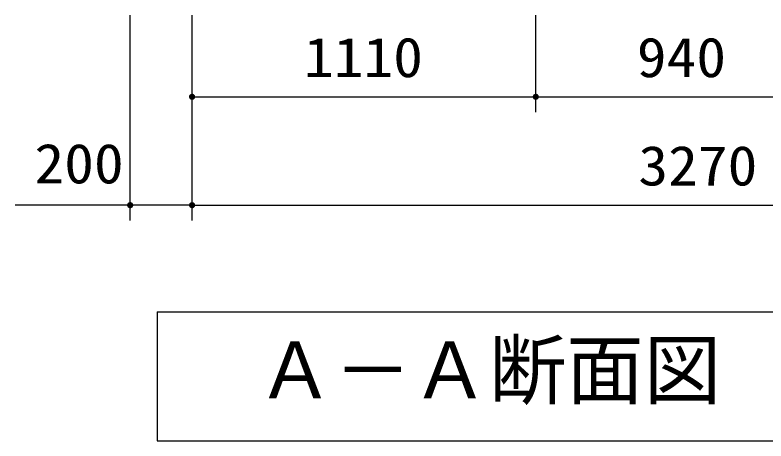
# Model space of a CAD drawing. Units: millimetres, scale not verified. Extents: x -14850 to 14850, y -10500 to 10500.
# Drawn here: x -10876 to -8451, y -6936 to -5560 of the extents above; entities that cross this region are included whole.
import ezdxf
from ezdxf.enums import TextEntityAlignment as Align

# ---------------------------------------------------------------- set-up
doc = ezdxf.new("R2010")
doc.units = ezdxf.units.MM
doc.header["$LTSCALE"] = 50
doc.layers.add('0-2_水管', color=3, linetype='Continuous', lineweight=25)
doc.layers.add('0-3_製作', color=5, linetype='Continuous', lineweight=25)
doc.styles.add('ＭＳ ゴシック', font='')
doc.styles.get('ＭＳ ゴシック').set_extended_font_data('MS Gothic')

msp = doc.modelspace()

# ---------------------------------------------------------------- linework, layer by layer
at = {"layer": '0-2_水管'}
for p, q in [((-10417.03, -6519.44), (-10417.03, -6936.1)), ((-10417.03, -6936.1), (-7083.7, -6936.1))]:
    msp.add_line(p, q, dxfattribs=at)
msp.add_lwpolyline([(-10417.03, -6519.44), (-7083.7, -6519.44), (-7083.7, -6936.1)], dxfattribs=at)
at = {"layer": '0-3_製作', "color": 2}
for p, q in [((-10504.5, -6224.36), (-10504.5, -5560.12)), ((-10304.5, -6224.36), (-10304.5, -5560.12)), ((-9194.5, -5874.36), (-9194.5, -5560.12)), ((-10304.5, -5824.36), (-9194.5, -5824.36)), ((-9194.5, -5824.36), (-8254.5, -5824.36)), ((-10504.5, -6174.36), (-10876.37, -6174.36)), ((-10304.5, -6174.36), (-10504.5, -6174.36)), ((-10304.5, -6174.36), (-7034.5, -6174.36))]:
    msp.add_line(p, q, dxfattribs=at)
at = {"layer": '0-3_製作'}
for points in [[(-10313.55, -5820.11), (-10304.5, -5824.36), (-10314.01, -5821.27)], [(-10312.94, -5819.01), (-10304.5, -5824.36), (-10313.55, -5820.11)], [(-10312.2, -5817.99), (-10304.5, -5824.36), (-10312.94, -5819.01)], [(-10311.34, -5817.08), (-10304.5, -5824.36), (-10312.2, -5817.99)], [(-10310.38, -5816.27), (-10304.5, -5824.36), (-10311.34, -5817.08)], [(-10309.31, -5815.6), (-10304.5, -5824.36), (-10310.38, -5816.27)], [(-10309.31, -5815.6), (-10304.5, -5814.36), (-10304.5, -5824.36)], [(-10308.18, -5815.07), (-10304.5, -5814.36), (-10309.31, -5815.6)], [(-10306.98, -5814.68), (-10304.5, -5814.36), (-10308.18, -5815.07)], [(-10305.75, -5814.44), (-10304.5, -5814.36), (-10306.98, -5814.68)], [(-10304.5, -5814.36), (-10294.5, -5824.36), (-10304.5, -5824.36)], [(-10303.87, -5814.38), (-10294.5, -5824.36), (-10304.5, -5814.36)], [(-10302.62, -5814.54), (-10294.5, -5824.36), (-10303.87, -5814.38)], [(-10301.41, -5814.85), (-10294.5, -5824.36), (-10302.62, -5814.54)], [(-10300.24, -5815.32), (-10294.5, -5824.36), (-10301.41, -5814.85)], [(-10299.14, -5815.92), (-10294.5, -5824.36), (-10300.24, -5815.32)], [(-10299.14, -5815.92), (-10294.58, -5823.11), (-10294.5, -5824.36)], [(-10298.12, -5816.66), (-10294.58, -5823.11), (-10299.14, -5815.92)], [(-10298.12, -5816.66), (-10294.81, -5821.88), (-10294.58, -5823.11)], [(-10297.21, -5817.52), (-10294.81, -5821.88), (-10298.12, -5816.66)], [(-10297.21, -5817.52), (-10295.2, -5820.68), (-10294.81, -5821.88)], [(-10296.41, -5818.49), (-10295.2, -5820.68), (-10297.21, -5817.52)], [(-10296.41, -5818.49), (-10295.73, -5819.55), (-10295.2, -5820.68)], [(-9203.55, -5820.11), (-9194.5, -5824.36), (-9204.01, -5821.27)], [(-9202.94, -5819.01), (-9194.5, -5824.36), (-9203.55, -5820.11)], [(-9202.2, -5817.99), (-9194.5, -5824.36), (-9202.94, -5819.01)], [(-9201.34, -5817.08), (-9194.5, -5824.36), (-9202.2, -5817.99)], [(-9200.38, -5816.27), (-9194.5, -5824.36), (-9201.34, -5817.08)], [(-9199.31, -5815.6), (-9194.5, -5824.36), (-9200.38, -5816.27)], [(-9199.31, -5815.6), (-9194.5, -5814.36), (-9194.5, -5824.36)], [(-9198.18, -5815.07), (-9194.5, -5814.36), (-9199.31, -5815.6)], [(-9196.98, -5814.68), (-9194.5, -5814.36), (-9198.18, -5815.07)], [(-9195.75, -5814.44), (-9194.5, -5814.36), (-9196.98, -5814.68)], [(-9194.5, -5814.36), (-9184.5, -5824.36), (-9194.5, -5824.36)], [(-9193.87, -5814.38), (-9184.5, -5824.36), (-9194.5, -5814.36)], [(-9192.62, -5814.54), (-9184.5, -5824.36), (-9193.87, -5814.38)], [(-9191.41, -5814.85), (-9184.5, -5824.36), (-9192.62, -5814.54)], [(-9190.24, -5815.32), (-9184.5, -5824.36), (-9191.41, -5814.85)], [(-9189.14, -5815.92), (-9184.5, -5824.36), (-9190.24, -5815.32)], [(-9189.14, -5815.92), (-9184.58, -5823.11), (-9184.5, -5824.36)], [(-9188.12, -5816.66), (-9184.58, -5823.11), (-9189.14, -5815.92)], [(-9188.12, -5816.66), (-9184.81, -5821.88), (-9184.58, -5823.11)], [(-9187.21, -5817.52), (-9184.81, -5821.88), (-9188.12, -5816.66)], [(-9187.21, -5817.52), (-9185.2, -5820.68), (-9184.81, -5821.88)], [(-9186.41, -5818.49), (-9185.2, -5820.68), (-9187.21, -5817.52)], [(-9186.41, -5818.49), (-9185.73, -5819.55), (-9185.2, -5820.68)], [(-10314.48, -5823.74), (-10304.5, -5824.36), (-10314.5, -5824.36)], [(-10314.5, -5824.36), (-10309.86, -5832.81), (-10314.42, -5825.62)], [(-10314.5, -5824.36), (-10308.75, -5833.41), (-10309.86, -5832.81)], [(-10304.5, -5824.36), (-10308.75, -5833.41), (-10314.5, -5824.36)], [(-10314.32, -5822.49), (-10304.5, -5824.36), (-10314.48, -5823.74)], [(-10314.42, -5825.62), (-10310.87, -5832.07), (-10314.18, -5826.85)], [(-10314.42, -5825.62), (-10309.86, -5832.81), (-10310.87, -5832.07)], [(-10314.01, -5821.27), (-10304.5, -5824.36), (-10314.32, -5822.49)], [(-10314.18, -5826.85), (-10311.79, -5831.21), (-10313.79, -5828.05)], [(-10314.18, -5826.85), (-10310.87, -5832.07), (-10311.79, -5831.21)], [(-10313.79, -5828.05), (-10312.59, -5830.24), (-10313.26, -5829.18)], [(-10313.79, -5828.05), (-10311.79, -5831.21), (-10312.59, -5830.24)], [(-10304.5, -5824.36), (-10307.59, -5833.88), (-10308.75, -5833.41)], [(-10304.5, -5824.36), (-10306.37, -5834.19), (-10307.59, -5833.88)], [(-10304.5, -5824.36), (-10305.13, -5834.34), (-10306.37, -5834.19)], [(-10304.5, -5824.36), (-10304.5, -5834.36), (-10305.13, -5834.34)], [(-10304.5, -5824.36), (-10303.24, -5834.29), (-10304.5, -5834.36)], [(-10304.5, -5824.36), (-10302.01, -5834.05), (-10303.24, -5834.29)], [(-10304.5, -5824.36), (-10300.82, -5833.66), (-10302.01, -5834.05)], [(-10304.5, -5824.36), (-10299.68, -5833.13), (-10300.82, -5833.66)], [(-10304.5, -5824.36), (-10298.62, -5832.45), (-10299.68, -5833.13)], [(-10294.5, -5824.36), (-10298.62, -5832.45), (-10304.5, -5824.36)], [(-10294.5, -5824.36), (-10297.65, -5831.65), (-10298.62, -5832.45)], [(-10294.5, -5824.36), (-10296.79, -5830.74), (-10297.65, -5831.65)], [(-10294.5, -5824.36), (-10296.05, -5829.72), (-10296.79, -5830.74)], [(-10294.5, -5824.36), (-10295.45, -5828.62), (-10296.05, -5829.72)], [(-10294.5, -5824.36), (-10294.99, -5827.45), (-10295.45, -5828.62)], [(-10294.5, -5824.36), (-10294.67, -5826.24), (-10294.99, -5827.45)], [(-10294.5, -5824.36), (-10294.52, -5824.99), (-10294.67, -5826.24)], [(-9204.48, -5823.74), (-9194.5, -5824.36), (-9204.5, -5824.36)], [(-9204.5, -5824.36), (-9199.86, -5832.81), (-9204.42, -5825.62)], [(-9204.5, -5824.36), (-9198.75, -5833.41), (-9199.86, -5832.81)], [(-9194.5, -5824.36), (-9198.75, -5833.41), (-9204.5, -5824.36)], [(-9204.32, -5822.49), (-9194.5, -5824.36), (-9204.48, -5823.74)], [(-9204.42, -5825.62), (-9200.87, -5832.07), (-9204.18, -5826.85)], [(-9204.42, -5825.62), (-9199.86, -5832.81), (-9200.87, -5832.07)], [(-9204.01, -5821.27), (-9194.5, -5824.36), (-9204.32, -5822.49)], [(-9204.18, -5826.85), (-9201.79, -5831.21), (-9203.79, -5828.05)], [(-9204.18, -5826.85), (-9200.87, -5832.07), (-9201.79, -5831.21)], [(-9203.79, -5828.05), (-9202.59, -5830.24), (-9203.26, -5829.18)], [(-9203.79, -5828.05), (-9201.79, -5831.21), (-9202.59, -5830.24)], [(-9194.5, -5824.36), (-9197.59, -5833.88), (-9198.75, -5833.41)], [(-9194.5, -5824.36), (-9196.37, -5834.19), (-9197.59, -5833.88)], [(-9194.5, -5824.36), (-9195.13, -5834.34), (-9196.37, -5834.19)], [(-9194.5, -5824.36), (-9194.5, -5834.36), (-9195.13, -5834.34)], [(-9194.5, -5824.36), (-9193.24, -5834.29), (-9194.5, -5834.36)], [(-9194.5, -5824.36), (-9192.01, -5834.05), (-9193.24, -5834.29)], [(-9194.5, -5824.36), (-9190.82, -5833.66), (-9192.01, -5834.05)], [(-9194.5, -5824.36), (-9189.68, -5833.13), (-9190.82, -5833.66)], [(-9194.5, -5824.36), (-9188.62, -5832.45), (-9189.68, -5833.13)], [(-9184.5, -5824.36), (-9188.62, -5832.45), (-9194.5, -5824.36)], [(-9184.5, -5824.36), (-9187.65, -5831.65), (-9188.62, -5832.45)], [(-9184.5, -5824.36), (-9186.79, -5830.74), (-9187.65, -5831.65)], [(-9184.5, -5824.36), (-9186.05, -5829.72), (-9186.79, -5830.74)], [(-9184.5, -5824.36), (-9185.45, -5828.62), (-9186.05, -5829.72)], [(-9184.5, -5824.36), (-9184.99, -5827.45), (-9185.45, -5828.62)], [(-9184.5, -5824.36), (-9184.67, -5826.24), (-9184.99, -5827.45)], [(-9184.5, -5824.36), (-9184.52, -5824.99), (-9184.67, -5826.24)], [(-10514.48, -6173.74), (-10504.5, -6174.36), (-10514.5, -6174.36)], [(-10514.5, -6174.36), (-10509.86, -6182.81), (-10514.42, -6175.62)], [(-10514.5, -6174.36), (-10508.76, -6183.41), (-10509.86, -6182.81)], [(-10504.5, -6174.36), (-10508.76, -6183.41), (-10514.5, -6174.36)], [(-10514.32, -6172.49), (-10504.5, -6174.36), (-10514.48, -6173.74)], [(-10514.42, -6175.62), (-10510.87, -6182.07), (-10514.18, -6176.85)], [(-10514.42, -6175.62), (-10509.86, -6182.81), (-10510.87, -6182.07)], [(-10514.01, -6171.27), (-10504.5, -6174.36), (-10514.32, -6172.49)], [(-10514.18, -6176.85), (-10511.79, -6181.21), (-10513.8, -6178.05)], [(-10514.18, -6176.85), (-10510.87, -6182.07), (-10511.79, -6181.21)], [(-10513.55, -6170.11), (-10504.5, -6174.36), (-10514.01, -6171.27)], [(-10513.8, -6178.05), (-10512.59, -6180.24), (-10513.26, -6179.18)], [(-10513.8, -6178.05), (-10511.79, -6181.21), (-10512.59, -6180.24)], [(-10512.94, -6169.01), (-10504.5, -6174.36), (-10513.55, -6170.11)], [(-10512.2, -6167.99), (-10504.5, -6174.36), (-10512.94, -6169.01)], [(-10511.34, -6167.08), (-10504.5, -6174.36), (-10512.2, -6167.99)], [(-10510.38, -6166.27), (-10504.5, -6174.36), (-10511.34, -6167.08)], [(-10509.31, -6165.6), (-10504.5, -6174.36), (-10510.38, -6166.27)], [(-10509.31, -6165.6), (-10504.5, -6164.36), (-10504.5, -6174.36)], [(-10508.18, -6165.07), (-10504.5, -6164.36), (-10509.31, -6165.6)], [(-10504.5, -6174.36), (-10507.59, -6183.88), (-10508.76, -6183.41)], [(-10506.98, -6164.68), (-10504.5, -6164.36), (-10508.18, -6165.07)], [(-10504.5, -6174.36), (-10506.37, -6184.19), (-10507.59, -6183.88)], [(-10505.75, -6164.44), (-10504.5, -6164.36), (-10506.98, -6164.68)], [(-10504.5, -6174.36), (-10505.13, -6184.34), (-10506.37, -6184.19)], [(-10504.5, -6174.36), (-10504.5, -6184.36), (-10505.13, -6184.34)], [(-10504.5, -6164.36), (-10494.5, -6174.36), (-10504.5, -6174.36)], [(-10503.87, -6164.38), (-10494.5, -6174.36), (-10504.5, -6164.36)], [(-10504.5, -6174.36), (-10503.24, -6184.29), (-10504.5, -6184.36)], [(-10504.5, -6174.36), (-10502.01, -6184.05), (-10503.24, -6184.29)], [(-10504.5, -6174.36), (-10500.82, -6183.66), (-10502.01, -6184.05)], [(-10504.5, -6174.36), (-10499.68, -6183.13), (-10500.82, -6183.66)], [(-10504.5, -6174.36), (-10498.62, -6182.45), (-10499.68, -6183.13)], [(-10494.5, -6174.36), (-10498.62, -6182.45), (-10504.5, -6174.36)], [(-10502.62, -6164.54), (-10494.5, -6174.36), (-10503.87, -6164.38)], [(-10501.41, -6164.85), (-10494.5, -6174.36), (-10502.62, -6164.54)], [(-10500.24, -6165.32), (-10494.5, -6174.36), (-10501.41, -6164.85)], [(-10499.14, -6165.92), (-10494.5, -6174.36), (-10500.24, -6165.32)], [(-10499.14, -6165.92), (-10494.58, -6173.11), (-10494.5, -6174.36)], [(-10498.12, -6166.66), (-10494.58, -6173.11), (-10499.14, -6165.92)], [(-10494.5, -6174.36), (-10497.65, -6181.65), (-10498.62, -6182.45)], [(-10498.12, -6166.66), (-10494.81, -6171.88), (-10494.58, -6173.11)], [(-10497.21, -6167.52), (-10494.81, -6171.88), (-10498.12, -6166.66)], [(-10494.5, -6174.36), (-10496.79, -6180.74), (-10497.65, -6181.65)], [(-10497.21, -6167.52), (-10495.2, -6170.68), (-10494.81, -6171.88)], [(-10496.41, -6168.49), (-10495.2, -6170.68), (-10497.21, -6167.52)], [(-10494.5, -6174.36), (-10496.05, -6179.72), (-10496.79, -6180.74)], [(-10496.41, -6168.49), (-10495.73, -6169.55), (-10495.2, -6170.68)], [(-10494.5, -6174.36), (-10495.45, -6178.62), (-10496.05, -6179.72)], [(-10494.5, -6174.36), (-10494.99, -6177.45), (-10495.45, -6178.62)], [(-10494.5, -6174.36), (-10494.67, -6176.24), (-10494.99, -6177.45)], [(-10494.5, -6174.36), (-10494.52, -6174.99), (-10494.67, -6176.24)], [(-10314.48, -6173.74), (-10304.5, -6174.36), (-10314.5, -6174.36)], [(-10314.5, -6174.36), (-10309.86, -6182.81), (-10314.42, -6175.62)], [(-10314.5, -6174.36), (-10308.75, -6183.41), (-10309.86, -6182.81)], [(-10304.5, -6174.36), (-10308.75, -6183.41), (-10314.5, -6174.36)], [(-10314.32, -6172.49), (-10304.5, -6174.36), (-10314.48, -6173.74)], [(-10314.42, -6175.62), (-10310.87, -6182.07), (-10314.18, -6176.85)], [(-10314.42, -6175.62), (-10309.86, -6182.81), (-10310.87, -6182.07)], [(-10314.01, -6171.27), (-10304.5, -6174.36), (-10314.32, -6172.49)], [(-10314.18, -6176.85), (-10311.79, -6181.21), (-10313.79, -6178.05)], [(-10314.18, -6176.85), (-10310.87, -6182.07), (-10311.79, -6181.21)], [(-10313.55, -6170.11), (-10304.5, -6174.36), (-10314.01, -6171.27)], [(-10313.79, -6178.05), (-10312.59, -6180.24), (-10313.26, -6179.18)], [(-10313.79, -6178.05), (-10311.79, -6181.21), (-10312.59, -6180.24)], [(-10312.94, -6169.01), (-10304.5, -6174.36), (-10313.55, -6170.11)], [(-10312.2, -6167.99), (-10304.5, -6174.36), (-10312.94, -6169.01)], [(-10311.34, -6167.08), (-10304.5, -6174.36), (-10312.2, -6167.99)], [(-10310.38, -6166.27), (-10304.5, -6174.36), (-10311.34, -6167.08)], [(-10309.31, -6165.6), (-10304.5, -6174.36), (-10310.38, -6166.27)], [(-10309.31, -6165.6), (-10304.5, -6164.36), (-10304.5, -6174.36)], [(-10308.18, -6165.07), (-10304.5, -6164.36), (-10309.31, -6165.6)], [(-10304.5, -6174.36), (-10307.59, -6183.88), (-10308.75, -6183.41)], [(-10306.98, -6164.68), (-10304.5, -6164.36), (-10308.18, -6165.07)], [(-10304.5, -6174.36), (-10306.37, -6184.19), (-10307.59, -6183.88)], [(-10305.75, -6164.44), (-10304.5, -6164.36), (-10306.98, -6164.68)], [(-10304.5, -6174.36), (-10305.13, -6184.34), (-10306.37, -6184.19)], [(-10304.5, -6174.36), (-10304.5, -6184.36), (-10305.13, -6184.34)], [(-10304.5, -6164.36), (-10294.5, -6174.36), (-10304.5, -6174.36)], [(-10303.87, -6164.38), (-10294.5, -6174.36), (-10304.5, -6164.36)], [(-10304.5, -6174.36), (-10303.24, -6184.29), (-10304.5, -6184.36)], [(-10304.5, -6174.36), (-10302.01, -6184.05), (-10303.24, -6184.29)], [(-10304.5, -6174.36), (-10300.82, -6183.66), (-10302.01, -6184.05)], [(-10304.5, -6174.36), (-10299.68, -6183.13), (-10300.82, -6183.66)], [(-10304.5, -6174.36), (-10298.62, -6182.45), (-10299.68, -6183.13)], [(-10294.5, -6174.36), (-10298.62, -6182.45), (-10304.5, -6174.36)], [(-10302.62, -6164.54), (-10294.5, -6174.36), (-10303.87, -6164.38)], [(-10301.41, -6164.85), (-10294.5, -6174.36), (-10302.62, -6164.54)], [(-10300.24, -6165.32), (-10294.5, -6174.36), (-10301.41, -6164.85)], [(-10299.14, -6165.92), (-10294.5, -6174.36), (-10300.24, -6165.32)], [(-10299.14, -6165.92), (-10294.58, -6173.11), (-10294.5, -6174.36)], [(-10298.12, -6166.66), (-10294.58, -6173.11), (-10299.14, -6165.92)], [(-10294.5, -6174.36), (-10297.65, -6181.65), (-10298.62, -6182.45)], [(-10298.12, -6166.66), (-10294.81, -6171.88), (-10294.58, -6173.11)], [(-10297.21, -6167.52), (-10294.81, -6171.88), (-10298.12, -6166.66)], [(-10294.5, -6174.36), (-10296.79, -6180.74), (-10297.65, -6181.65)], [(-10297.21, -6167.52), (-10295.2, -6170.68), (-10294.81, -6171.88)], [(-10296.41, -6168.49), (-10295.2, -6170.68), (-10297.21, -6167.52)], [(-10294.5, -6174.36), (-10296.05, -6179.72), (-10296.79, -6180.74)], [(-10296.41, -6168.49), (-10295.73, -6169.55), (-10295.2, -6170.68)], [(-10294.5, -6174.36), (-10295.45, -6178.62), (-10296.05, -6179.72)], [(-10294.5, -6174.36), (-10294.99, -6177.45), (-10295.45, -6178.62)], [(-10294.5, -6174.36), (-10294.67, -6176.24), (-10294.99, -6177.45)], [(-10294.5, -6174.36), (-10294.52, -6174.99), (-10294.67, -6176.24)]]:
    msp.add_solid(points, dxfattribs=at)

# ---------------------------------------------------------------- texts
at = {"layer": '0-2_水管', "color": 4, "style": 'ＭＳ ゴシック'}
msp.add_text('Ａ－Ａ断面図', height=183.3, dxfattribs=at).set_placement((-10096.03, -6853.22), align=Align.BOTTOM_LEFT)
at = {"layer": '0-3_製作', "color": 4, "style": 'ＭＳ ゴシック', "width": 1.1}
for s, p in [('1110', (-9943.25, -5799.36)), ('940', (-8868.25, -5799.36)), ('200', (-10813.6, -6142.56)), ('3270', (-8863.25, -6149.36))]:
    msp.add_text(s, height=128.4, dxfattribs=at).set_placement(p, align=Align.BOTTOM_LEFT)

doc.saveas('drawing.dxf')
